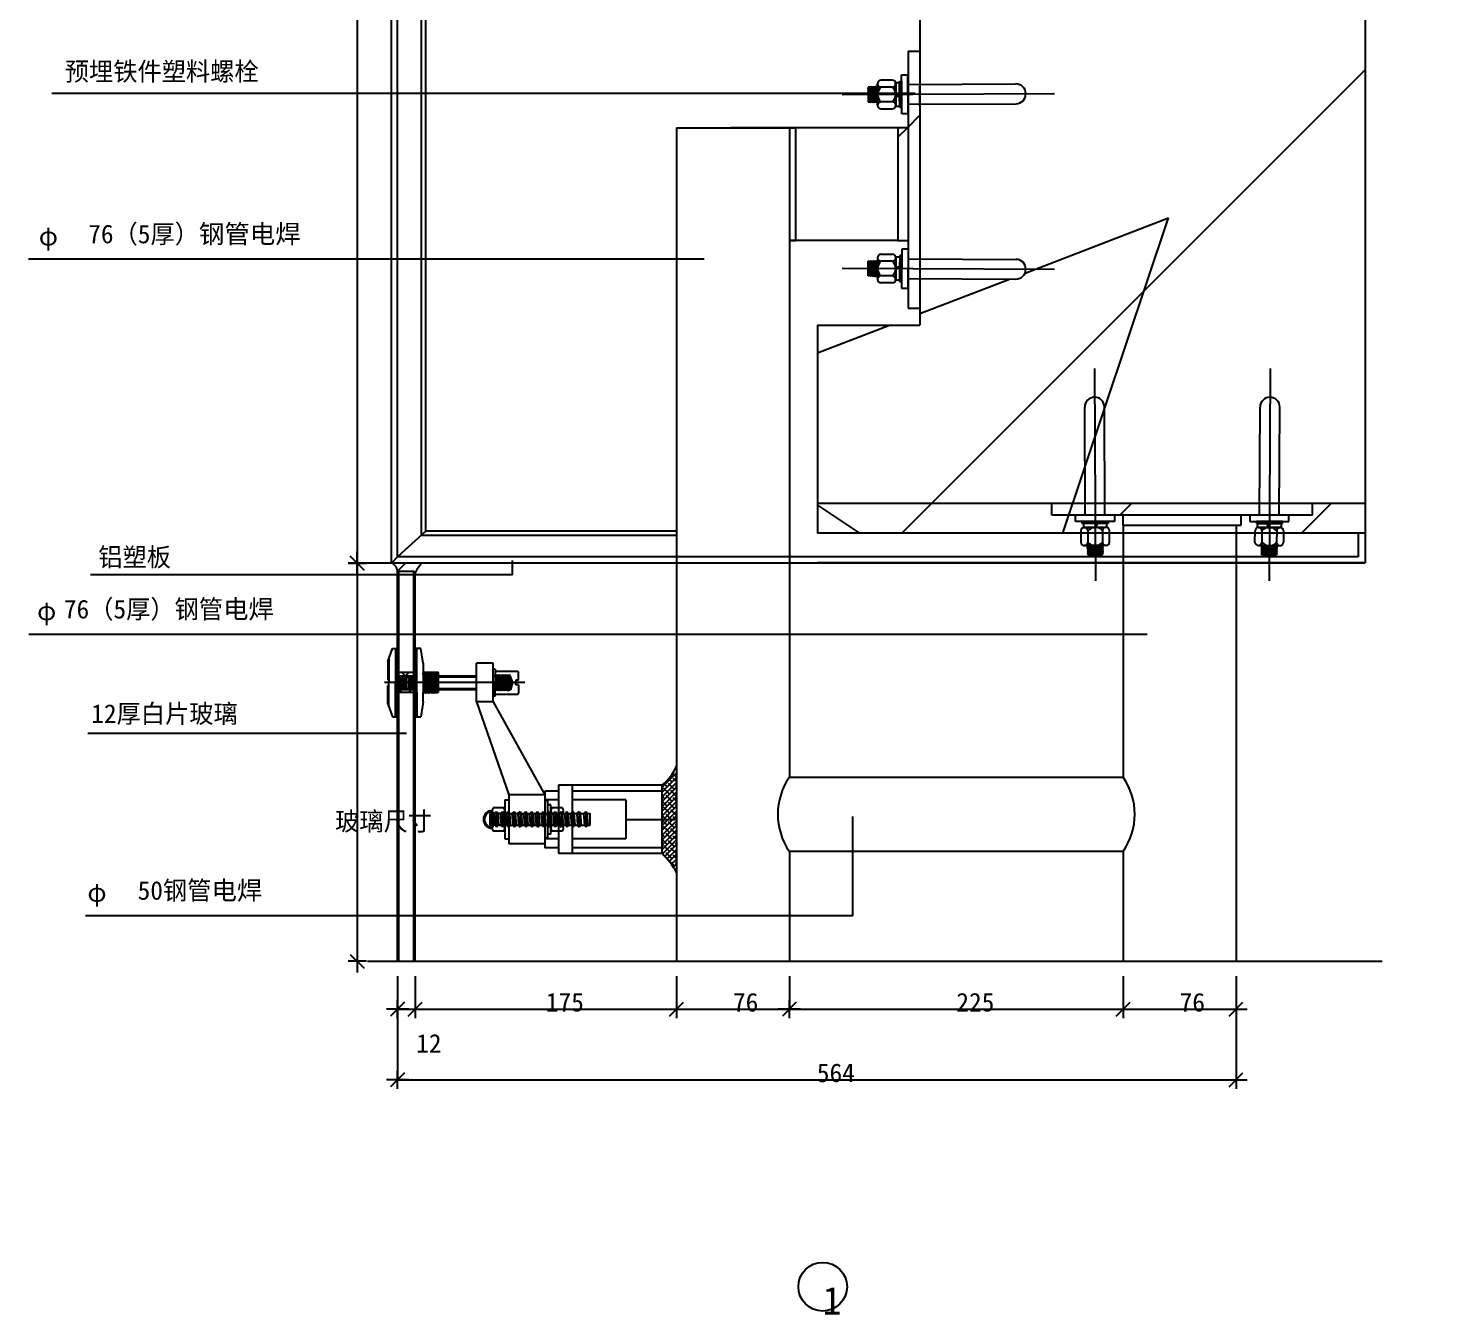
# Model space of a CAD drawing. Header units: metres. Extents: x 7033 to 160475, y 16965 to 261347.
# Drawn here: x 7033 to 160475, y 16965 to 155612 of the extents above; entities that cross this region are included whole.
import ezdxf

# ---------------------------------------------------------------- set-up
doc = ezdxf.new("R2010")
doc.units = ezdxf.units.M
for name, color, linetype in [('252', 252, 'Continuous'), ('Layer1', 4, 'Continuous'), ('Layer2', 2, 'Continuous'), ('Layer3', 3, 'Continuous'), ('Layer4', 6, 'Continuous'), ('Layer5', 1, 'Continuous'), ('Layer6', 8, 'Continuous'), ('Layer7', 5, 'Continuous'), ('T', 6, 'Continuous'), ('图层4', 4, 'Continuous'), ('填充', 4, 'Continuous')]:
    doc.layers.add(name, color=color, linetype=linetype)

# ---------------------------------------------------------------- blocks, each defined once
blk = doc.blocks.new('_ArchTick')
for p, q in [((-0.81, 0), (0.81, 0)), ((0, 0.65), (0, -0.65))]:
    blk.add_line(p, q)
at = {"color": 0, "linetype": 'ByBlock'}
blk.add_lwpolyline([(-0.5, -0.5), (0.5, 0.5)], dxfattribs=at)

msp = doc.modelspace()

# ---------------------------------------------------------------- hatches: boundary and pattern name
at = {"layer": 'Layer2'}
h = msp.add_hatch(dxfattribs=at)
h.set_pattern_fill('ANSI31', scale=4800)
h.paths.add_polyline_path([(103156.96, 147455.55), (101881.89, 147449.6), (101886.76, 146407.17), (101876.96, 146407.12), (101876.96, 131815.62), (101886.76, 131815.58), (101881.89, 130773.14), (103156.96, 130767.2)])
h.paths.add_polyline_path([(103156.96, 153168.04), (101876.96, 153168.04), (101876.96, 149571), (103156.96, 149576.97)])
h.paths.add_polyline_path([(103156.96, 128645.78), (101876.96, 128651.75), (101876.96, 125466.54), (103156.96, 125466.54)])
h = msp.add_hatch(dxfattribs=at)
h.set_pattern_fill('ANSI31', scale=4800)
h.paths.add_polyline_path([(89742.89, 144908.99), (89076.96, 144908.99), (89076.96, 132748.99), (89742.89, 132748.99)])
h = msp.add_hatch(dxfattribs=at)
h.set_pattern_fill('ANSI31', scale=4800)
h.paths.add_polyline_path([(101876.96, 144908.99), (100774.9, 144908.99), (100774.9, 138828.99), (101876.96, 138828.99)])
h.paths.add_polyline_path([(101876.96, 138828.99), (100774.9, 138828.99), (100774.9, 132748.99), (101876.96, 132748.99)])
h = msp.add_hatch(dxfattribs=at)
h.set_pattern_fill('ANSI31', scale=4800)
h.paths.add_polyline_path([(145496.02, 104436.96), (145496.02, 103156.96), (141898.97, 103156.96), (141904.94, 104436.96)])
h.paths.add_polyline_path([(139783.52, 104436.96), (139777.57, 103161.89), (138735.14, 103166.75), (138735.09, 103156.96), (124143.59, 103156.96), (124143.55, 103166.75), (123101.12, 103161.89), (123095.17, 104436.96)])
h.paths.add_polyline_path([(120973.75, 104436.96), (120979.72, 103156.96), (117382.67, 103156.96), (117382.67, 104436.96)])
h = msp.add_hatch(dxfattribs=at)
h.set_pattern_fill('ANSI31', scale=4800)
h.paths.add_polyline_path([(137801.73, 102191.86), (137779.81, 102065.54), (125093.06, 102065.54), (125076.96, 102191.86), (125076.96, 103156.96), (137801.73, 103156.96)])
h = msp.add_hatch(dxfattribs=at)
h.set_pattern_fill('ANSI38', scale=1600)
h.paths.add_polyline_path([(49396.96, 97971.98), (46193.74, 97971.98, -0.31), (46836.96, 96939.93), (46984.39, 97087.37), (48568.48, 97087.37), (48715.91, 96939.93, -0.03)])
at = {"layer": 'Layer3'}
h = msp.add_hatch(dxfattribs=at)
h.set_pattern_fill('AR-CONC', scale=3000)
h.paths.add_polyline_path([(151156.96, 194036.96), (160474.94, 194036.96), (160474.94, 232436.96), (122356.96, 232436.96), (122356.96, 251636.96), (103156.96, 251636.96), (103156.96, 229164.73), (113510.03, 229213.03, -1), (113519.92, 227091.65), (103156.96, 227043.31), (103156.96, 226844.97), (103156.96, 210354.96), (113519.92, 210306.62, -1), (113510.03, 208185.25), (103156.96, 208233.54), (103156.96, 149576.97), (113510.03, 149625.26, -1), (113519.92, 147503.88), (103156.96, 147455.55), (103156.96, 130767.2), (113519.92, 130718.86, -1), (113510.03, 128597.48), (103156.96, 128645.78), (103156.96, 123636.96), (92115.67, 123636.96), (92115.67, 101188.23), (120512.74, 101188.23), (120511.59, 101433.54, -0.35), (120789.86, 101806.05), (120787.83, 102241.09), (120647.83, 102240.44), (120646.85, 102450.43), (119946.86, 102447.17), (119943.55, 103156.96), (122043.57, 103156.96), (124143.55, 103166.75), (124143.59, 103156.96), (138735.09, 103156.96), (138735.14, 103166.75), (139777.57, 103161.89), (139831.86, 114799.92, -1), (141953.23, 114790.02), (141898.97, 103156.96), (142935.14, 103156.96), (142931.83, 102447.17), (142231.84, 102450.43), (142230.86, 102240.44), (142090.86, 102241.09), (142088.83, 101806.05, -0.35), (142367.09, 101433.54), (142365.95, 101188.23), (151156.96, 101188.23)])
at = {"layer": 'Layer6'}
h = msp.add_hatch(dxfattribs=at)
h.set_pattern_fill('ANSI36', scale=40000)
h.paths.add_polyline_path([(151156.96, 194036.96), (160474.94, 194036.96), (160474.94, 232436.96), (122356.96, 232436.96), (122356.96, 251636.96), (103156.96, 251636.96), (103156.96, 229164.73), (113510.03, 229213.03, -1), (113519.92, 227091.65), (103156.96, 227043.31), (103156.96, 226844.97), (103156.96, 210354.96), (113519.92, 210306.62, -1), (113510.03, 208185.25), (103156.96, 208233.54), (103156.96, 149576.97), (113510.03, 149625.26, -1), (113519.92, 147503.88), (103156.96, 147455.55), (103156.96, 130767.2), (113519.92, 130718.86, -1), (113510.03, 128597.48), (103156.96, 128645.78), (103156.96, 123636.96), (92115.67, 123636.96), (92115.67, 101188.23), (120512.74, 101188.23), (120511.59, 101433.54, -0.35), (120789.86, 101806.05), (120787.83, 102241.09), (120647.83, 102240.44), (120646.85, 102450.43), (119946.86, 102447.17), (119943.55, 103156.96), (122043.57, 103156.96), (124143.55, 103166.75), (124143.59, 103156.96), (138735.09, 103156.96), (138735.14, 103166.75), (139777.57, 103161.89), (139831.86, 114799.92, -1), (141953.23, 114790.02), (141898.97, 103156.96), (142935.14, 103156.96), (142931.83, 102447.17), (142231.84, 102450.43), (142230.86, 102240.44), (142090.86, 102241.09), (142088.83, 101806.05, -0.35), (142367.09, 101433.54), (142365.95, 101188.23), (151156.96, 101188.23)])
h = msp.add_hatch(dxfattribs=at)
h.set_pattern_fill('ANSI33', scale=4800)
h.paths.add_polyline_path([(119943.55, 103156.96), (117382.67, 103156.96), (117382.67, 104436.96), (92115.67, 104436.96), (92115.67, 101188.23), (120512.74, 101188.23), (120511.59, 101433.54), (120511.59, 101433.54, -0.35), (120789.86, 101806.05), (120787.83, 102241.09), (120647.83, 102240.44), (120646.85, 102450.43), (119946.86, 102447.17)])
h.paths.add_polyline_path([(151156.96, 104436.96), (145496.02, 104436.96), (145496.02, 103156.96), (142935.14, 103156.96), (142931.83, 102447.17), (142231.84, 102450.43), (142230.86, 102240.44), (142090.86, 102241.09), (142088.83, 101806.05, -0.35), (142367.09, 101433.54), (142365.95, 101188.23), (151156.96, 101188.23)])
h.paths.add_polyline_path([(137801.73, 102065.54), (125093.06, 102065.54), (125212.01, 101188.23), (137638.09, 101188.23)])
at = {"layer": 'Layer7'}
h = msp.add_hatch(dxfattribs=at)
h.set_pattern_fill('ANSI38', scale=471.79)
h.paths.add_polyline_path([(46626.34, 85823.84), (48926.53, 85823.84), (48926.53, 86165.13), (48926.53, 88772.54), (48715.91, 88772.54), (48715.91, 86165.13), (46836.96, 86165.13), (46836.96, 88772.54), (46626.34, 88772.54)])
h = msp.add_hatch(dxfattribs=at)
h.set_pattern_fill('ANSI38', scale=471.79)
h.paths.add_polyline_path([(46626.34, 84349.5), (48926.53, 84349.5), (48926.53, 84008.21), (48926.53, 81400.81), (48715.91, 81400.81), (48715.91, 84008.21), (46836.96, 84008.21), (46836.96, 81400.81), (46626.34, 81400.81)])
h = msp.add_hatch(dxfattribs=at)
h.set_pattern_fill('ANSI38', scale=115)
h.paths.add_polyline_path([(75362.82, 74029.08), (76916.96, 74029.08), (76916.96, 76072.05, -0.1)])
h = msp.add_hatch(dxfattribs=at)
h.set_pattern_fill('ANSI38', scale=115)
h.paths.add_polyline_path([(75362.82, 67289.21), (76916.96, 67289.21), (76916.96, 73397.22), (75362.82, 73397.22)])
h.paths.add_polyline_path([(75362.82, 67289.21), (75362.82, 66657.35), (76916.96, 66657.35), (76916.96, 67289.21)])
h.paths.add_polyline_path([(75362.82, 74029.08), (75362.82, 73397.22), (76916.96, 73397.22), (76916.96, 74029.08)])
h = msp.add_hatch(dxfattribs=at)
h.set_pattern_fill('ANSI38', scale=115)
h.paths.add_polyline_path([(75362.82, 66657.35, -0.07), (76916.96, 64614.38), (76916.96, 66657.35)])

# ---------------------------------------------------------------- linework, layer by layer
for p, q in [((101886.76, 146407.17), (101867.16, 150607.12)), ((101898.32, 149571.1), (113510.03, 149625.26)), ((101909.07, 147449.72), (113520.78, 147503.89)), ((101886.76, 131815.58), (101867.16, 127615.62)), ((101909.07, 130773.02), (113520.78, 130718.85)), ((101898.32, 128651.65), (113510.03, 128597.48)), ((120979.62, 103178.32), (120925.46, 114790.02)), ((123100.99, 103189.07), (123046.83, 114800.78)), ((139777.7, 103189.07), (139831.86, 114800.78)), ((141899.07, 103178.32), (141953.23, 114790.02)), ((124143.55, 103166.75), (119943.59, 103147.16)), ((138735.14, 103166.75), (142935.09, 103147.16))]:
    msp.add_line(p, q)
for centre, start, end in [((113514.97, 148564.57), 270.27, 90.27), ((113514.97, 129658.17), 269.73, 89.73), ((121986.14, 114794.97), 0.27, 180.27), ((140892.55, 114794.97), 359.73, 179.73)]:
    msp.add_arc(centre, 1060.7, start, end)
at = {"layer": '252'}
for p, q in [((49586.12, 86118.18), (49674.73, 86261.41)), ((49789.13, 84072.59), (49586.12, 86118.18)), ((49674.73, 86261.41), (49869.33, 83929.37)), ((49674.73, 86261.41), (49753.65, 86118.18)), ((49753.65, 86118.18), (49935.58, 84072.59)), ((49904.32, 86118.18), (49992.93, 86261.41)), ((50107.32, 84072.59), (49904.32, 86118.18)), ((49992.93, 86261.41), (50187.52, 83929.37)), ((49992.93, 86261.41), (50071.85, 86118.18)), ((50071.85, 86118.18), (50253.77, 84072.59)), ((50199.64, 86118.18), (50288.24, 86261.41)), ((50402.64, 84072.59), (50199.64, 86118.18)), ((50288.24, 86261.41), (50482.84, 83929.37)), ((50288.24, 86261.41), (50367.16, 86118.18)), ((50367.16, 86118.18), (50549.09, 84072.59)), ((50463.86, 86118.18), (50552.47, 86261.41)), ((50666.86, 84072.59), (50463.86, 86118.18)), ((50552.47, 86261.41), (50747.07, 83929.37)), ((50552.47, 86261.41), (50631.39, 86118.18)), ((50631.39, 86118.18), (50813.31, 84072.59)), ((50759.18, 86118.18), (50847.78, 86261.41)), ((50962.18, 84072.59), (50759.18, 86118.18)), ((50847.78, 86261.41), (51042.38, 83929.37)), ((50847.78, 86261.41), (50926.7, 86118.18)), ((50926.7, 86118.18), (51108.63, 84072.59)), ((51033.18, 86118.18), (51121.78, 86261.41)), ((51203.77, 84399.2), (51033.18, 86118.18)), ((51121.78, 86261.41), (51200.71, 86118.18)), ((51121.78, 86261.41), (51203.77, 85278.91)), ((51200.71, 86118.18), (51203.77, 86083.76)), ((57376.23, 85836.14), (57527.41, 85979.36)), ((57527.41, 85979.36), (57527.41, 84193.99)), ((57527.41, 85979.36), (57606.33, 85836.14)), ((57650.35, 85836.14), (57801.52, 85979.36)), ((57801.52, 85979.36), (57801.52, 84193.99)), ((57801.52, 85979.36), (57880.44, 85836.14)), ((57913.62, 85836.14), (58064.8, 85979.36)), ((58064.8, 85979.36), (58064.8, 84193.99)), ((58064.8, 85979.36), (58143.72, 85836.14)), ((58176.89, 85836.14), (58328.07, 85979.36)), ((58328.07, 85979.36), (58328.07, 84193.99)), ((58328.07, 85979.36), (58406.99, 85836.14)), ((58440.17, 85836.14), (58591.34, 85979.36)), ((58591.34, 85979.36), (58591.34, 84193.99)), ((58591.34, 85979.36), (58670.27, 85836.14)), ((58703.44, 85836.14), (58854.62, 85979.36)), ((58854.62, 85979.36), (58933.54, 85836.14)), ((58854.62, 85979.36), (58854.62, 84193.99)), ((60538.38, 85086.67), (45438.26, 85086.67)), ((58729.2, 85086.67), (57004.73, 85086.67)), ((57149.56, 85823.84), (58854.62, 85823.84)), ((57445.06, 84349.5), (57380.61, 85516.33)), ((57589.6, 85823.84), (57677.64, 84337.21)), ((57719.17, 84349.5), (57650.35, 85836.14)), ((57880.44, 85836.14), (57951.75, 84337.21)), ((57984.59, 84337.21), (57913.62, 85836.14)), ((58143.72, 85836.14), (58215.02, 84337.21)), ((58247.87, 84337.21), (58176.89, 85836.14)), ((58406.99, 85836.14), (58478.3, 84337.21)), ((58511.14, 84337.21), (58440.17, 85836.14)), ((58670.27, 85836.14), (58741.57, 84337.21)), ((58772.26, 84349.5), (58703.44, 85836.14)), ((58933.54, 85836.14), (59004.85, 84337.21)), ((59255.75, 85086.67), (58989.82, 85823.84)), ((59045.13, 84349.5), (59255.75, 85086.67)), ((49789.13, 84072.59), (49869.33, 83929.37)), ((49935.58, 84072.59), (49869.33, 83929.37)), ((50107.32, 84072.59), (50187.52, 83929.37)), ((50253.77, 84072.59), (50187.52, 83929.37)), ((50402.64, 84072.59), (50482.84, 83929.37)), ((50549.09, 84072.59), (50482.84, 83929.37)), ((50666.86, 84072.59), (50747.07, 83929.37)), ((50813.31, 84072.59), (50747.07, 83929.37)), ((50962.18, 84072.59), (51042.38, 83929.37)), ((51108.63, 84072.59), (51042.38, 83929.37)), ((51199.39, 84081.02), (51200.02, 84072.59)), ((57149.56, 84349.5), (58854.62, 84349.5)), ((57447.21, 84337.21), (57527.41, 84193.99)), ((57677.64, 84337.21), (57527.41, 84193.99)), ((57684.42, 84345.63), (57685.05, 84337.21)), ((57721.32, 84337.21), (57801.52, 84193.99)), ((57951.75, 84337.21), (57801.52, 84193.99)), ((57984.59, 84337.21), (58064.8, 84193.99)), ((58215.02, 84337.21), (58064.8, 84193.99)), ((58247.87, 84337.21), (58328.07, 84193.99)), ((58478.3, 84337.21), (58328.07, 84193.99)), ((58511.14, 84337.21), (58591.34, 84193.99)), ((58741.57, 84337.21), (58591.34, 84193.99)), ((58774.42, 84337.21), (58854.62, 84193.99)), ((59004.85, 84337.21), (58854.62, 84193.99))]:
    msp.add_line(p, q, dxfattribs=at)
msp.add_arc((63684.53, 85261.76), 4728.24, 173.17, 191.12, dxfattribs=at)
at = {"layer": 'Layer1'}
for p, q in [((103156.96, 147257.21), (103156.96, 149395.97)), ((103156.96, 146362.58), (103156.96, 144223.82)), ((103156.96, 146362.58), (103156.96, 144223.82)), ((103156.96, 142943.82), (103156.96, 135278.92)), ((103156.96, 130965.54), (103156.96, 128826.77))]:
    msp.add_line(p, q, dxfattribs=at)
at = {"layer": 'Layer2'}
for p, q in [((89742.89, 144908.99), (89742.89, 132748.99)), ((125076.96, 102065.54), (125076.96, 103156.96)), ((137801.73, 102065.54), (137801.73, 103156.96)), ((59237.32, 96691.96), (59237.32, 98250.31)), ((59237.32, 96691.96), (13733.67, 96691.96)), ((45794.85, 87378.34), (46274.97, 88772.54)), ((45900.16, 87684.15), (45900.16, 85086.67)), ((46274.97, 88772.54), (46836.96, 88772.54)), ((49338.87, 88772.54), (48715.91, 88772.54)), ((49592.25, 87172.05), (49338.87, 88772.54)), ((45794.85, 87378.34), (45794.85, 85402.6)), ((49592.25, 87172.05), (49592.25, 84008.21)), ((51203.77, 86165.13), (49592.25, 86165.13)), ((51203.77, 86165.13), (51203.77, 84008.21)), ((55350.47, 83001.29), (55350.47, 87172.05)), ((57149.56, 87172.05), (55350.47, 87172.05)), ((57149.56, 83001.29), (57149.56, 87172.05)), ((57360.18, 86532.61), (57149.56, 86532.61)), ((57360.18, 86532.61), (57360.18, 85086.67)), ((57360.18, 86321.99), (59782.3, 86321.99)), ((59782.3, 86321.99), (59887.61, 86216.68)), ((59887.61, 85339.41), (59887.61, 86216.68)), ((45794.85, 85402.6), (45900.16, 85402.6)), ((45794.85, 84770.74), (45900.16, 84770.74)), ((45794.85, 82795), (45794.85, 84770.74)), ((45900.16, 82489.19), (45900.16, 85086.67)), ((46689.53, 84349.5), (46689.53, 85823.84)), ((51203.77, 85823.84), (55350.47, 85823.84)), ((51203.77, 85718.53), (55350.47, 85718.53)), ((51203.77, 84454.81), (55350.47, 84454.81)), ((57360.18, 83640.73), (57360.18, 85086.67)), ((59887.61, 85339.41), (59571.68, 85339.41)), ((59571.68, 85339.41), (59571.68, 85086.67)), ((59571.68, 84833.93), (59571.68, 85086.67)), ((59887.61, 84833.93), (59571.68, 84833.93)), ((59887.61, 84833.93), (59887.61, 83956.66)), ((49592.25, 83001.29), (49338.87, 81400.81)), ((49592.25, 83001.29), (49592.25, 84008.21)), ((51203.77, 84008.21), (49592.25, 84008.21)), ((51203.77, 84349.5), (55350.47, 84349.5)), ((57149.56, 83001.29), (55350.47, 83001.29)), ((57360.18, 83640.73), (57149.56, 83640.73)), ((57360.18, 83851.35), (59782.3, 83851.35)), ((59782.3, 83851.35), (59887.61, 83956.66)), ((45794.85, 82795), (46274.97, 81400.81)), ((46274.97, 81400.81), (46836.96, 81400.81)), ((48715.91, 81400.81), (49338.87, 81400.81)), ((75362.82, 66657.35), (75362.82, 74029.08)), ((76916.96, 74029.08), (76916.96, 66657.35)), ((58404.5, 72449.41), (58825.74, 72449.41)), ((58404.5, 72449.41), (58404.5, 68237.02)), ((58825.74, 72975.95), (58825.74, 67710.48)), ((75362.82, 73397.22), (65670.89, 73397.22)), ((71461.6, 70343.22), (76745.02, 70343.22)), ((58404.5, 68237.02), (58825.74, 68237.02)), ((75362.82, 67289.21), (65670.89, 67289.21)), ((43577.47, 55046.38), (152996.32, 55046.38))]:
    msp.add_line(p, q, dxfattribs=at)
msp.add_circle((92670.32, 19965.02), 2624.61, dxfattribs=at)
for centre, radius, start, end in [((45763.62, 96987.44), 1074.39, 357.47, 66.4), ((58825.31, 91009.45), 11720.52, 143.56, 149.6)]:
    msp.add_arc(centre, radius, start, end, dxfattribs=at)
at = {"layer": 'Layer3'}
for p, q in [((103156.96, 251636.96), (103156.96, 123636.96)), ((151156.96, 194036.96), (151156.96, 97988.23)), ((117673.61, 148580.83), (94783.73, 148474.06)), ((76916.96, 144908.99), (89742.89, 144908.99)), ((76916.96, 144908.99), (76916.96, 55046.38)), ((89742.89, 144908.99), (82780.91, 144908.99)), ((89076.96, 144908.99), (89076.96, 74901.2)), ((100774.9, 144908.99), (89076.96, 144908.99)), ((100774.9, 132748.99), (89076.96, 132748.99)), ((117673.61, 129641.91), (94783.73, 129748.69)), ((92115.67, 123636.96), (92115.67, 101188.23)), ((92115.67, 123636.96), (103156.96, 123636.96)), ((121969.89, 118953.61), (122076.66, 96063.73)), ((140908.8, 118953.61), (140802.03, 96063.73)), ((92115.67, 104436.96), (151156.96, 104436.96)), ((125076.96, 102036.74), (125076.96, 74901.2)), ((137236.96, 102036.74), (137236.96, 55046.38)), ((151156.96, 101188.23), (92115.67, 101188.23)), ((150397, 101188.23), (150397, 98643.23)), ((46836.51, 55046.38), (46837.87, 97004.91)), ((46836.96, 96939.93), (46984.39, 97087.37)), ((46984.39, 97087.37), (48568.48, 97087.37)), ((48568.48, 97087.37), (48715.91, 96939.93)), ((48715.91, 55046.38), (48715.91, 96939.93)), ((151156.96, 97988.23), (92115.67, 97988.23)), ((65670.89, 74029.08), (64196.54, 74029.08)), ((64196.54, 74029.08), (64196.54, 66657.35)), ((65670.89, 74029.08), (65670.89, 66657.35)), ((89076.96, 74901.2), (125076.96, 74901.2)), ((64196.54, 73397.22), (62722.2, 73397.22)), ((62722.2, 73397.22), (62722.2, 67289.21)), ((58299.19, 71606.93), (57140.79, 71606.93)), ((58299.19, 69079.5), (57140.79, 69079.5)), ((64196.54, 67289.21), (62722.2, 67289.21)), ((65670.89, 66657.35), (64196.54, 66657.35)), ((89076.96, 66901.2), (125076.96, 66901.2)), ((89076.96, 66901.2), (89076.96, 55046.38)), ((125076.96, 66901.2), (125076.96, 55046.38))]:
    msp.add_line(p, q, dxfattribs=at)
for centre, radius, start, end in [((94871.23, 70901.2), 7040.85, 145.38, 214.62), ((119282.69, 70901.2), 7040.85, 325.38, 34.62), ((57035.48, 70343.22), 947.79, 90, 270), ((57035.48, 70343.22), 842.48, 90, 270), ((57562.03, 71291), 526.55, 143.13, 216.87), ((57877.96, 71291), 526.55, 323.13, 36.87), ((57562.03, 69395.43), 526.55, 143.13, 216.87), ((57877.96, 69395.43), 526.55, 323.13, 36.87)]:
    msp.add_arc(centre, radius, start, end, dxfattribs=at)
at = {"layer": 'Layer4'}
for p, q in [((127661.28, 90285.81), (7088.23, 90285.81)), ((55350.47, 83001.29), (58825.74, 72975.95)), ((57149.56, 83001.29), (62722.2, 72975.95)), ((95904.33, 59959.44), (95904.33, 70649.29))]:
    msp.add_line(p, q, dxfattribs=at)
for points in [[(102635.62, 148591.34), (9544.79, 148591.34)], [(79895.82, 130730.09), (7032.8, 130730.09)], [(47795.4, 79596.21), (13423.58, 79596.21)], [(95904.33, 59959.44), (13169.97, 59959.44)]]:
    msp.add_lwpolyline(points, dxfattribs=at)
at = {"layer": 'Layer5'}
for p, q in [((101167.17, 150603.86), (101867.16, 150607.12)), ((101186.76, 146403.9), (101167.17, 150603.86)), ((98940.03, 149286.79), (97582.6, 149280.45)), ((97582.6, 149280.45), (97590.01, 147693.8)), ((97823, 147695.03), (97582.92, 149212.04)), ((97777.79, 147694.82), (97583, 149196.44)), ((97823, 147695.03), (97584.3, 148917.59)), ((97777.79, 147694.82), (97584.3, 148917.59)), ((97764.45, 149365.51), (97736.92, 149281.17)), ((98032.99, 147696.01), (97736.92, 149281.17)), ((97987.79, 147695.8), (97736.92, 149281.17)), ((97764.45, 149365.51), (97782.1, 149281.38)), ((98032.99, 147696.01), (97782.1, 149281.38)), ((97987.79, 147695.8), (97782.1, 149281.38)), ((97974.45, 149363.89), (97946.91, 149279.56)), ((98242.99, 147694.4), (97946.91, 149279.56)), ((98197.78, 147694.19), (97946.91, 149279.56)), ((97974.45, 149363.89), (97992.1, 149279.77)), ((98242.99, 147694.4), (97992.1, 149279.77)), ((98197.78, 147694.19), (97992.1, 149279.77)), ((98184.31, 149371.44), (98156.77, 149287.11)), ((98452.85, 147701.95), (98156.77, 149287.11)), ((98407.64, 147701.74), (98156.77, 149287.11)), ((98184.31, 149371.44), (98201.96, 149287.32)), ((98407.64, 147701.74), (98201.96, 149287.32)), ((98452.85, 147701.95), (98201.96, 149287.32)), ((98387.79, 149423.38), (98360.25, 149339.05)), ((98581.1, 148229.25), (98360.25, 149339.05)), ((98582.47, 147934.71), (98360.25, 149339.05)), ((98387.79, 149423.38), (98405.44, 149339.26)), ((98582.28, 147975.99), (98405.44, 149339.26)), ((98581.1, 148229.25), (98405.44, 149339.26)), ((98585.32, 147325.11), (98574.43, 149658.42)), ((100172.75, 150039.21), (98936.54, 150033.44)), ((100176.23, 149292.55), (98940.03, 149286.79)), ((100549.22, 147334.27), (100538.34, 149667.58)), ((100961.09, 149762.89), (100541.1, 149760.93)), ((100552.85, 147240.95), (100541.1, 149760.93)), ((100541.1, 149760.93), (100546.65, 148570.94)), ((100960.44, 149902.88), (101170.44, 149903.86)), ((100973.5, 147102.91), (100960.44, 149902.88)), ((100972.85, 147242.91), (100961.09, 149762.89)), ((100967.62, 148362.9), (100961.09, 149762.89)), ((101170.44, 149903.86), (101183.5, 147103.89)), ((97590.01, 147693.8), (98947.43, 147700.14)), ((97806.49, 147609.74), (97778.16, 147693.82)), ((97806.49, 147609.74), (97823.35, 147694.03)), ((98016.49, 147610.72), (97988.16, 147694.8)), ((98016.49, 147610.72), (98033.35, 147695.01)), ((98226.48, 147609.11), (98198.16, 147693.18)), ((98226.48, 147609.11), (98243.34, 147693.39)), ((98436.34, 147616.66), (98408.02, 147700.73)), ((98436.34, 147616.66), (98453.21, 147700.94)), ((100183.63, 147705.9), (98947.43, 147700.14)), ((100546.65, 148570.94), (100967.62, 148362.9)), ((100547.3, 148430.94), (100552.85, 147240.95)), ((100547.3, 148430.94), (100968.28, 148222.9)), ((100972.85, 147242.91), (100968.28, 148222.9)), ((98950.91, 146953.48), (100187.11, 146959.24)), ((100552.85, 147240.95), (100972.85, 147242.91)), ((101183.5, 147103.89), (100973.5, 147102.91)), ((101886.76, 146407.17), (101186.76, 146403.9)), ((97582.6, 128942.29), (97590.01, 130528.94)), ((97823, 130527.71), (97582.92, 129010.71)), ((97777.79, 130527.92), (97583, 129026.3)), ((97777.79, 130527.92), (97584.3, 129305.15)), ((97823, 130527.71), (97584.3, 129305.15)), ((97590.01, 130528.94), (98947.43, 130522.61)), ((97987.79, 130526.94), (97736.92, 128941.57)), ((98032.99, 130526.73), (97736.92, 128941.57)), ((97806.49, 130613), (97778.16, 130528.93)), ((97987.79, 130526.94), (97782.1, 128941.36)), ((98032.99, 130526.73), (97782.1, 128941.36)), ((97806.49, 130613), (97823.35, 130528.72)), ((98197.78, 130528.56), (97946.91, 128943.18)), ((98242.99, 130528.34), (97946.91, 128943.18)), ((98016.49, 130612.02), (97988.16, 130527.95)), ((98197.78, 130528.56), (97992.1, 128942.97)), ((98242.99, 130528.34), (97992.1, 128942.97)), ((98016.49, 130612.02), (98033.35, 130527.74)), ((98407.64, 130521), (98156.77, 128935.63)), ((98452.85, 130520.79), (98156.77, 128935.63)), ((98226.48, 130613.63), (98198.16, 130529.56)), ((98407.64, 130521), (98201.96, 128935.42)), ((98452.85, 130520.79), (98201.96, 128935.42)), ((98226.48, 130613.63), (98243.34, 130529.35)), ((98436.34, 130606.08), (98408.02, 130522.01)), ((98436.34, 130606.08), (98453.21, 130521.8)), ((98585.32, 130897.63), (98574.43, 128564.33)), ((100183.63, 130516.84), (98947.43, 130522.61)), ((98950.91, 131269.27), (100187.11, 131263.5)), ((100549.22, 130888.47), (100538.34, 128555.16)), ((100552.85, 130981.79), (100541.1, 128461.82)), ((100547.3, 129791.8), (100552.85, 130981.79)), ((100552.85, 130981.79), (100972.85, 130979.83)), ((100973.5, 131119.83), (100960.44, 128319.86)), ((100972.85, 130979.83), (100961.09, 128459.86)), ((100972.85, 130979.83), (100968.28, 129999.84)), ((101183.5, 131118.85), (100973.5, 131119.83)), ((101186.76, 131818.84), (101167.17, 127618.89)), ((101170.44, 128318.88), (101183.5, 131118.85)), ((101886.76, 131815.58), (101186.76, 131818.84)), ((98940.03, 128935.96), (97582.6, 128942.29)), ((97764.45, 128857.24), (97736.92, 128941.57)), ((97764.45, 128857.24), (97782.1, 128941.36)), ((97974.45, 128858.85), (97946.91, 128943.18)), ((97974.45, 128858.85), (97992.1, 128942.97)), ((98184.31, 128851.3), (98156.77, 128935.63)), ((98184.31, 128851.3), (98201.96, 128935.42)), ((98582.47, 130288.03), (98360.25, 128883.7)), ((98581.1, 129993.5), (98360.25, 128883.7)), ((98582.28, 130246.75), (98405.44, 128883.49)), ((98581.1, 129993.5), (98405.44, 128883.49)), ((100176.23, 128930.19), (98940.03, 128935.96)), ((100541.1, 128461.82), (100546.65, 129651.8)), ((100546.65, 129651.8), (100967.62, 129859.84)), ((100547.3, 129791.8), (100968.28, 129999.84)), ((100967.62, 129859.84), (100961.09, 128459.86)), ((98387.79, 128799.36), (98360.25, 128883.7)), ((98387.79, 128799.36), (98405.44, 128883.49)), ((100172.75, 128183.53), (98936.54, 128189.3)), ((100961.09, 128459.86), (100541.1, 128461.82)), ((100960.44, 128319.86), (101170.44, 128318.88)), ((101167.17, 127618.89), (101867.16, 127615.62)), ((119946.86, 102447.17), (119943.59, 103147.16)), ((124143.55, 103166.75), (124146.81, 102466.76)), ((138735.14, 103166.75), (138731.87, 102466.76)), ((142931.83, 102447.17), (142935.09, 103147.16)), ((124146.81, 102466.76), (119946.86, 102447.17)), ((120511.5, 101452.75), (120517.27, 100216.54)), ((120646.85, 102450.43), (123446.82, 102463.5)), ((120647.83, 102240.44), (120646.85, 102450.43)), ((123447.8, 102253.5), (120647.83, 102240.44)), ((123307.8, 102252.84), (120787.83, 102241.09)), ((122187.82, 102247.62), (120787.83, 102241.09)), ((120787.83, 102241.09), (120789.79, 101821.09)), ((123309.76, 101832.85), (120789.79, 101821.09)), ((120789.79, 101821.09), (121979.78, 101826.65)), ((123216.44, 101829.22), (120883.14, 101818.34)), ((121258.16, 101456.23), (121263.93, 100220.02)), ((121979.78, 101826.65), (122187.82, 102247.62)), ((122119.78, 101827.3), (122327.81, 102248.27)), ((122119.78, 101827.3), (123309.76, 101832.85)), ((123307.8, 102252.84), (122327.81, 102248.27)), ((122844.81, 101463.63), (122850.58, 100227.42)), ((123309.76, 101832.85), (123307.8, 102252.84)), ((123446.82, 102463.5), (123447.8, 102253.5)), ((123597.24, 100230.91), (123591.47, 101467.11)), ((138731.87, 102466.76), (142931.83, 102447.17)), ((139281.45, 100230.91), (139287.22, 101467.11)), ((139431.87, 102463.5), (139430.89, 102253.5)), ((139430.89, 102253.5), (142230.86, 102240.44)), ((142231.84, 102450.43), (139431.87, 102463.5)), ((139568.93, 101832.85), (139570.89, 102252.84)), ((140758.91, 101827.3), (139568.93, 101832.85)), ((139568.93, 101832.85), (142088.9, 101821.09)), ((139570.89, 102252.84), (140550.87, 102248.27)), ((139570.89, 102252.84), (142090.86, 102241.09)), ((139662.24, 101829.22), (141995.55, 101818.34)), ((140033.88, 101463.63), (140028.11, 100227.42)), ((140758.91, 101827.3), (140550.87, 102248.27)), ((140898.91, 101826.65), (140690.87, 102247.62)), ((140690.87, 102247.62), (142090.86, 102241.09)), ((142088.9, 101821.09), (140898.91, 101826.65)), ((141620.52, 101456.23), (141614.76, 100220.02)), ((142090.86, 102241.09), (142088.9, 101821.09)), ((142230.86, 102240.44), (142231.84, 102450.43)), ((142367.18, 101452.75), (142361.42, 100216.54)), ((123225.61, 99865.32), (120892.3, 99854.43)), ((122574.72, 99862.28), (121211.46, 99685.43)), ((122321.47, 99861.1), (121211.46, 99685.43)), ((122616.01, 99862.47), (121211.67, 99640.25)), ((122321.47, 99861.1), (121211.67, 99640.25)), ((121263.93, 100220.02), (121270.26, 98862.6)), ((122856.91, 98870), (122850.58, 100227.42)), ((139653.08, 99865.32), (141986.39, 99854.43)), ((140021.78, 98870), (140028.11, 100227.42)), ((140262.68, 99862.47), (141667.02, 99640.25)), ((140303.97, 99862.28), (141667.23, 99685.43)), ((140557.22, 99861.1), (141667.02, 99640.25)), ((140557.22, 99861.1), (141667.23, 99685.43)), ((141614.76, 100220.02), (141608.43, 98862.6)), ((121127.34, 99667.79), (121211.46, 99685.43)), ((121127.34, 99667.79), (121211.67, 99640.25)), ((121179.27, 99464.31), (121263.39, 99481.96)), ((121179.27, 99464.31), (121263.6, 99436.77)), ((121185.21, 99044.45), (121269.33, 99062.1)), ((121185.21, 99044.45), (121269.54, 99016.91)), ((121186.82, 99254.45), (121270.95, 99272.09)), ((121186.82, 99254.45), (121271.16, 99226.91)), ((122848.76, 99732.85), (121263.39, 99481.96)), ((122848.98, 99687.64), (121263.39, 99481.96)), ((122848.76, 99732.85), (121263.6, 99436.77)), ((122848.98, 99687.64), (121263.6, 99436.77)), ((122854.7, 99312.99), (121269.33, 99062.1)), ((122854.91, 99267.78), (121269.33, 99062.1)), ((122854.7, 99312.99), (121269.54, 99016.91)), ((122854.91, 99267.78), (121269.54, 99016.91)), ((121270.26, 98862.6), (122856.91, 98870)), ((122856.32, 99522.98), (121270.95, 99272.09)), ((122856.53, 99477.78), (121270.95, 99272.09)), ((122856.32, 99522.98), (121271.16, 99226.91)), ((122856.53, 99477.78), (121271.16, 99226.91)), ((122855.68, 99102.99), (121338.68, 98862.92)), ((122855.89, 99057.79), (121354.28, 98862.99)), ((122855.68, 99102.99), (121633.13, 98864.29)), ((122855.89, 99057.79), (121633.13, 98864.29)), ((122934.05, 99716.34), (122849.77, 99733.2)), ((122934.05, 99716.34), (122849.98, 99688.02)), ((122939.99, 99296.48), (122855.71, 99313.35)), ((122939.99, 99296.48), (122855.92, 99268.16)), ((122940.97, 99086.49), (122856.69, 99103.35)), ((122940.97, 99086.49), (122856.9, 99058.16)), ((122941.61, 99506.48), (122857.32, 99523.34)), ((122941.61, 99506.48), (122857.53, 99478.15)), ((139937.08, 99506.48), (140021.36, 99523.34)), ((139937.08, 99506.48), (140021.15, 99478.15)), ((139937.72, 99086.49), (140022, 99103.35)), ((139937.72, 99086.49), (140021.79, 99058.16)), ((139938.7, 99296.48), (140022.98, 99313.35)), ((139938.7, 99296.48), (140022.77, 99268.16)), ((139944.63, 99716.34), (140028.92, 99733.2)), ((139944.63, 99716.34), (140028.71, 99688.02)), ((141608.43, 98862.6), (140021.78, 98870)), ((140022.16, 99477.78), (141607.53, 99226.91)), ((140022.16, 99477.78), (141607.74, 99272.09)), ((140022.37, 99522.98), (141607.53, 99226.91)), ((140022.37, 99522.98), (141607.74, 99272.09)), ((140022.8, 99057.79), (141524.41, 98862.99)), ((140022.8, 99057.79), (141245.56, 98864.29)), ((140023.01, 99102.99), (141540.01, 98862.92)), ((140023.01, 99102.99), (141245.56, 98864.29)), ((140023.77, 99267.78), (141609.36, 99062.1)), ((140023.77, 99267.78), (141609.15, 99016.91)), ((140023.99, 99312.99), (141609.15, 99016.91)), ((140023.99, 99312.99), (141609.36, 99062.1)), ((140029.71, 99687.64), (141615.3, 99481.96)), ((140029.71, 99687.64), (141615.08, 99436.77)), ((140029.92, 99732.85), (141615.08, 99436.77)), ((140029.92, 99732.85), (141615.3, 99481.96)), ((141691.86, 99254.45), (141607.53, 99226.91)), ((141691.86, 99254.45), (141607.74, 99272.09)), ((141693.48, 99044.45), (141609.15, 99016.91)), ((141693.48, 99044.45), (141609.36, 99062.1)), ((141699.42, 99464.31), (141615.08, 99436.77)), ((141699.42, 99464.31), (141615.3, 99481.96)), ((141751.35, 99667.79), (141667.02, 99640.25)), ((141751.35, 99667.79), (141667.23, 99685.43)), ((46626.34, 88772.54), (46626.34, 85086.67)), ((48568.48, 86165.13), (48568.48, 88562)), ((48926.53, 84008.21), (48926.53, 88772.54)), ((46626.34, 85823.84), (48926.53, 85823.84)), ((46626.34, 81400.81), (46626.34, 85086.67)), ((46689.53, 85718.53), (48926.53, 85718.53)), ((46689.53, 84454.81), (48926.53, 84454.81)), ((46773.79, 84454.81), (46773.79, 85718.53)), ((46984.41, 84454.81), (46984.41, 85718.53)), ((47195.03, 84454.81), (47195.03, 85718.53)), ((47405.64, 84454.81), (47405.64, 85718.53)), ((47616.26, 84454.81), (47616.26, 85718.53)), ((47828.23, 84454.81), (47828.23, 85718.53)), ((48084.06, 84454.81), (48084.06, 85718.53)), ((48294.67, 84454.81), (48294.67, 85718.53)), ((48505.29, 84454.81), (48505.29, 85718.53)), ((48715.91, 84454.81), (48715.91, 85718.53)), ((46626.34, 84349.5), (48926.53, 84349.5)), ((48926.53, 84008.21), (48926.53, 81400.81))]:
    msp.add_line(p, q, dxfattribs=at)
for centre, radius, start, end in [((98947.89, 149660.16), 373.46, 91.74, 268.79), ((99617.55, 148496.6), 1040.88, 130.61, 229.92), ((100164.89, 149665.84), 373.46, 271.74, 88.79), ((99506.11, 148496.08), 1040.88, 310.61, 49.92), ((98958.77, 147326.85), 373.46, 91.74, 268.79), ((100175.77, 147332.53), 373.46, 271.74, 88.79), ((99617.55, 129726.14), 1040.88, 130.08, 229.39), ((98958.77, 130895.89), 373.46, 91.21, 268.26), ((99506.11, 129726.66), 1040.88, 310.08, 49.39), ((100175.77, 130890.21), 373.46, 271.21, 88.26), ((98947.89, 128562.58), 373.46, 91.21, 268.26), ((100164.89, 128556.91), 373.46, 271.21, 88.26), ((120884.88, 101444.88), 373.46, 1.74, 178.79), ((122054.63, 100786.11), 1040.88, 40.61, 139.92), ((123218.19, 101455.77), 373.46, 1.74, 178.79), ((139660.5, 101455.77), 373.46, 1.21, 178.26), ((140824.06, 100786.11), 1040.88, 40.08, 139.39), ((141993.81, 101444.88), 373.46, 1.21, 178.26), ((120890.56, 100227.88), 373.46, 181.74, 358.79), ((122054.11, 100897.55), 1040.88, 220.61, 319.92), ((123223.86, 100238.77), 373.46, 181.74, 358.79), ((139654.82, 100238.77), 373.46, 181.21, 358.26), ((140824.58, 100897.55), 1040.88, 220.08, 319.39), ((141988.13, 100227.88), 373.46, 181.21, 358.26)]:
    msp.add_arc(centre, radius, start, end, dxfattribs=at)
at = {"layer": 'Layer6'}
for p, q in [((46984.39, 55046.38), (46984.39, 97087.37)), ((48568.48, 55046.38), (48568.48, 97087.37)), ((48715.91, 86165.13), (46836.96, 86165.13)), ((48715.91, 84008.21), (46836.96, 84008.21)), ((64196.54, 72449.41), (62722.2, 72449.41)), ((63038.12, 72344.1), (62722.2, 72344.1)), ((63038.12, 68342.33), (63038.12, 72344.1)), ((71461.6, 72449.41), (65670.89, 72449.41)), ((71461.6, 72449.41), (71461.6, 68237.02)), ((63038.12, 68342.33), (62722.2, 68342.33)), ((64196.54, 68237.02), (62722.2, 68237.02)), ((71461.6, 68237.02), (65670.89, 68237.02))]:
    msp.add_line(p, q, dxfattribs=at)
at = {"layer": 'Layer7'}
for p, q in [((57140.79, 70975.07), (56768.86, 70975.07)), ((56768.86, 70975.07), (56891.99, 69711.36)), ((56768.86, 70975.07), (56768.86, 69711.36)), ((56882.96, 70975.07), (57006.1, 69711.36)), ((56997.07, 70975.07), (57120.21, 69711.36)), ((57111.18, 70975.07), (57234.32, 69711.36)), ((58299.19, 70975.07), (57140.79, 70975.07)), ((57225.29, 70975.07), (57348.43, 69711.36)), ((57288.32, 70975.07), (57510.63, 71185.69)), ((57389.53, 69711.36), (57294.75, 70975.07)), ((57510.63, 71185.69), (57626.7, 70975.07)), ((57510.63, 71185.69), (57510.63, 69500.74)), ((57631.74, 70975.07), (57726.52, 69711.36)), ((57898.16, 70975.07), (67607.81, 70975.07)), ((57920.17, 70975.07), (58142.49, 71185.69)), ((58021.38, 69711.36), (57926.61, 70975.07)), ((58142.49, 71185.69), (58258.55, 70975.07)), ((58142.49, 71185.69), (58142.49, 69500.74)), ((58263.6, 70975.07), (58358.38, 69711.36)), ((58552.03, 70975.07), (58774.35, 71185.69)), ((58653.24, 69711.36), (58558.46, 70975.07)), ((58774.35, 71185.69), (58890.41, 70975.07)), ((58774.35, 71185.69), (58774.35, 69500.74)), ((58895.45, 70975.07), (58990.23, 69711.36)), ((59183.89, 70975.07), (59406.21, 71185.69)), ((59285.1, 69711.36), (59190.32, 70975.07)), ((59406.21, 71185.69), (59522.27, 70975.07)), ((59406.21, 71185.69), (59406.21, 69500.74)), ((59527.31, 70975.07), (59622.09, 69711.36)), ((59815.74, 70975.07), (60038.06, 71185.69)), ((59916.96, 69711.36), (59822.18, 70975.07)), ((60038.06, 71185.69), (60154.13, 70975.07)), ((60038.06, 71185.69), (60038.06, 69500.74)), ((60159.17, 70975.07), (60253.95, 69711.36)), ((60447.6, 70975.07), (60669.92, 71185.69)), ((60548.81, 69711.36), (60454.04, 70975.07)), ((60669.92, 71185.69), (60785.98, 70975.07)), ((60669.92, 71185.69), (60669.92, 69500.74)), ((60791.03, 70975.07), (60885.8, 69711.36)), ((61079.46, 70975.07), (61301.78, 71185.69)), ((61180.67, 69711.36), (61085.89, 70975.07)), ((61301.78, 71185.69), (61417.84, 70975.07)), ((61301.78, 71185.69), (61301.78, 69500.74)), ((61422.88, 70975.07), (61517.66, 69711.36)), ((61711.32, 70975.07), (61933.63, 71185.69)), ((61812.53, 69711.36), (61717.75, 70975.07)), ((61933.63, 71185.69), (62049.7, 70975.07)), ((61933.63, 71185.69), (61933.63, 69500.74)), ((62054.74, 70975.07), (62149.52, 69711.36)), ((62343.17, 70975.07), (62565.49, 71185.69)), ((62444.39, 69711.36), (62349.61, 70975.07)), ((62565.49, 71185.69), (62681.55, 70975.07)), ((62565.49, 71185.69), (62565.49, 69500.74)), ((62686.6, 70975.07), (62781.38, 69711.36)), ((62975.03, 70975.07), (63197.35, 71185.69)), ((63076.24, 69711.36), (62981.46, 70975.07)), ((63354.05, 71922.86), (63038.12, 71922.86)), ((63197.35, 71185.69), (63313.41, 70975.07)), ((63197.35, 71185.69), (63197.35, 69500.74)), ((63318.46, 70975.07), (63413.23, 69711.36)), ((63354.05, 68763.57), (63354.05, 71922.86)), ((64617.77, 71606.93), (63459.36, 71606.93)), ((64617.77, 70975.07), (63459.36, 70975.07)), ((63606.89, 70975.07), (63829.21, 71185.69)), ((63708.1, 69711.36), (63613.32, 70975.07)), ((63829.21, 71185.69), (63945.27, 70975.07)), ((63829.21, 71185.69), (63829.21, 69500.74)), ((63950.31, 70975.07), (64045.09, 69711.36)), ((64238.75, 70975.07), (64461.06, 71185.69)), ((64339.96, 69711.36), (64245.18, 70975.07)), ((64461.06, 71185.69), (64577.13, 70975.07)), ((64461.06, 71185.69), (64461.06, 69500.74)), ((64582.17, 70975.07), (64676.95, 69711.36)), ((64870.6, 70975.07), (65092.92, 71185.69)), ((64971.82, 69711.36), (64877.04, 70975.07)), ((65092.92, 71185.69), (65208.98, 70975.07)), ((65092.92, 71185.69), (65092.92, 69500.74)), ((65214.03, 70975.07), (65308.81, 69711.36)), ((65502.46, 70975.07), (65724.78, 71185.69)), ((65603.67, 69711.36), (65508.89, 70975.07)), ((65724.78, 71185.69), (65840.84, 70975.07)), ((65724.78, 71185.69), (65724.78, 69500.74)), ((65845.88, 70975.07), (65940.66, 69711.36)), ((66178.52, 70975.07), (66400.84, 71185.69)), ((66279.73, 69711.36), (66184.95, 70975.07)), ((66400.84, 71185.69), (66516.9, 70975.07)), ((66400.84, 71185.69), (66400.84, 69500.74)), ((66521.94, 70975.07), (66616.72, 69711.36)), ((66906.43, 70975.07), (67128.75, 71185.69)), ((67007.64, 69711.36), (66912.86, 70975.07)), ((67128.75, 71185.69), (67244.81, 70975.07)), ((67128.75, 71185.69), (67128.75, 69500.74)), ((67249.85, 70975.07), (67344.63, 69711.36)), ((67607.81, 69711.36), (67607.81, 70975.07)), ((58299.19, 69711.36), (56768.86, 69711.36)), ((57392.69, 69711.36), (57510.63, 69500.74)), ((57731.56, 69711.36), (57510.63, 69500.74)), ((57823.66, 69711.36), (67607.81, 69711.36)), ((58024.55, 69711.36), (58142.49, 69500.74)), ((58363.42, 69711.36), (58142.49, 69500.74)), ((58656.41, 69711.36), (58774.35, 69500.74)), ((58995.27, 69711.36), (58774.35, 69500.74)), ((59288.26, 69711.36), (59406.21, 69500.74)), ((59627.13, 69711.36), (59406.21, 69500.74)), ((59920.12, 69711.36), (60038.06, 69500.74)), ((60258.99, 69711.36), (60038.06, 69500.74)), ((60551.98, 69711.36), (60669.92, 69500.74)), ((60890.84, 69711.36), (60669.92, 69500.74)), ((61183.83, 69711.36), (61301.78, 69500.74)), ((61522.7, 69711.36), (61301.78, 69500.74)), ((61815.69, 69711.36), (61933.63, 69500.74)), ((62154.56, 69711.36), (61933.63, 69500.74)), ((62447.55, 69711.36), (62565.49, 69500.74)), ((62786.42, 69711.36), (62565.49, 69500.74)), ((63079.41, 69711.36), (63197.35, 69500.74)), ((63418.27, 69711.36), (63197.35, 69500.74)), ((64617.77, 69711.36), (63459.36, 69711.36)), ((64617.77, 69079.5), (63459.36, 69079.5)), ((63711.26, 69711.36), (63829.21, 69500.74)), ((64050.13, 69711.36), (63829.21, 69500.74)), ((64343.12, 69711.36), (64461.06, 69500.74)), ((64681.99, 69711.36), (64461.06, 69500.74)), ((64974.98, 69711.36), (65092.92, 69500.74)), ((65313.85, 69711.36), (65092.92, 69500.74)), ((65606.84, 69711.36), (65724.78, 69500.74)), ((65945.7, 69711.36), (65724.78, 69500.74)), ((66282.89, 69711.36), (66400.84, 69500.74)), ((66621.76, 69711.36), (66400.84, 69500.74)), ((67010.8, 69711.36), (67128.75, 69500.74)), ((67349.67, 69711.36), (67128.75, 69500.74)), ((63354.05, 68763.57), (63038.12, 68763.57))]:
    msp.add_line(p, q, dxfattribs=at)
for centre, radius, start, end in [((71194.08, 78812.96), 6345.39, 311.07, 334.41), ((63880.6, 71291), 526.55, 143.13, 216.87), ((64196.53, 71291), 526.55, 323.13, 36.87), ((63880.6, 69395.43), 526.55, 143.13, 216.87), ((64196.53, 69395.43), 526.55, 323.13, 36.87), ((68691.17, 59969.45), 9446.64, 29.45, 45.07)]:
    msp.add_arc(centre, radius, start, end, dxfattribs=at)
at = {"layer": '图层4'}
for p, q in [((42463.93, 232566.6), (42463.93, 97921.98)), ((46093.74, 97971.98), (42363.93, 97971.98)), ((46093.74, 97971.98), (42363.93, 97971.98)), ((42463.93, 98021.98), (42463.93, 54996.38)), ((43477.47, 55046.38), (42363.93, 55046.38)), ((46836.96, 53448.15), (46836.96, 49778.16)), ((46836.96, 53448.15), (46836.96, 42163.79)), ((48715.91, 53448.15), (48715.91, 49778.16)), ((48715.91, 53448.15), (48715.91, 49778.16)), ((76916.96, 53448.15), (76916.96, 49778.16)), ((76916.96, 53448.15), (76916.96, 49778.16)), ((89076.96, 53448.15), (89076.96, 49778.16)), ((89076.96, 53448.15), (89076.96, 49778.16)), ((125076.96, 53448.15), (125076.96, 49778.16)), ((125076.96, 53448.15), (125076.96, 49778.16)), ((137236.96, 53448.15), (137236.96, 49778.16)), ((137236.96, 53448.15), (137236.96, 42163.79)), ((46786.96, 49878.16), (48715.91, 49878.16)), ((48665.91, 49878.16), (76966.96, 49878.16)), ((48715.91, 49878.16), (52195.1, 49878.16)), ((76866.96, 49878.16), (89126.96, 49878.16)), ((89026.96, 49878.16), (125126.96, 49878.16)), ((125026.96, 49878.16), (137286.96, 49878.16)), ((46786.96, 42263.79), (137286.96, 42263.79))]:
    msp.add_line(p, q, dxfattribs=at)
at = {"layer": '填充'}
for p, q in [((49396.96, 100978.11), (49396.96, 230353.87)), ((46193.74, 97971.98), (46193.74, 229713.87)), ((46836.96, 98643.23), (46836.96, 229713.87)), ((49870.45, 101409.95), (49870.45, 228452.96)), ((101876.96, 153168.04), (103156.96, 153168.04)), ((101876.96, 153168.04), (101876.96, 125466.54)), ((100774.9, 144908.99), (100774.9, 132748.99)), ((101876.96, 144908.99), (100774.9, 144908.99)), ((89076.96, 132748.99), (89742.89, 132748.99)), ((100774.9, 132748.99), (101876.96, 132748.99)), ((101876.96, 125466.54), (103156.96, 125466.54)), ((117382.67, 103156.96), (117382.67, 104436.96)), ((145496.02, 103156.96), (145496.02, 104436.96)), ((145496.02, 103156.96), (117382.67, 103156.96)), ((49870.45, 101409.95), (46836.96, 98643.23)), ((76916.96, 101409.95), (49870.45, 101409.95)), ((125093.06, 102065.54), (137779.81, 102065.54)), ((76916.96, 100936.27), (49396.96, 100936.27)), ((46836.96, 98643.23), (46193.74, 97971.98)), ((150397, 98643.23), (46836.96, 98643.23)), ((76916.96, 97971.98), (46193.74, 97971.98)), ((46836.96, 96302.24), (46836.96, 96939.93)), ((151156.96, 97971.98), (50635.91, 97971.98)), ((75362.82, 74029.08), (65670.89, 74029.08)), ((62722.2, 72975.95), (58825.74, 72975.95)), ((62722.2, 67710.48), (58825.74, 67710.48)), ((75362.82, 66657.35), (65670.89, 66657.35))]:
    msp.add_line(p, q, dxfattribs=at)

# ---------------------------------------------------------------- block references
at = {"layer": '图层4', "xscale": 1500, "yscale": 1500, "zscale": 1500}
for p, rotation in [((42463.93, 97971.98), 270), ((42463.93, 97971.98), 90), ((42463.93, 55046.38), 270), ((46836.96, 49878.16), 180), ((89076.96, 49878.16), 180), ((46836.96, 42263.79), 180)]:
    msp.add_blockref('_ArchTick', p, dxfattribs=dict(at, rotation=rotation))
for p in [(48715.91, 49878.16), (76916.96, 49878.16), (125076.96, 49878.16), (137236.96, 49878.16), (137236.96, 42263.79)]:
    msp.add_blockref('_ArchTick', p, dxfattribs=at)

# ---------------------------------------------------------------- texts
at = {"layer": 'Layer2'}
for s, p in [('铝塑板', (14564.46, 97616.59)), ('12厚白片玻璃', (13800.97, 80744.75))]:
    msp.add_text(s, height=2010, dxfattribs=at).set_placement(p)
at = {"layer": 'Layer2', "attachment_point": 1}
for s, insert, char_height in [('预埋铁件塑料螺栓', (10947.98, 151986.93), 2010), ('    76（5厚）{\\fNSimSun|b0|i0|c134|p49;钢管电焊}', (8004.53, 134462.49), 2010), ('{\\fArial|b0|i0|c0|p32;   }76（5厚）钢管{\\fNSimSun|b0|i0|c134|p49;电焊}', (8510.35, 94018.21), 2010), ('    50钢管{\\fNSimSun|b0|i0|c134|p49;电焊}', (13332.81, 63691.84), 2010), ('1', (92670.32, 19965.02), 3000)]:
    msp.add_mtext(s, dxfattribs=dict(at, insert=insert, char_height=char_height))
at = {"layer": 'T'}
for p in [(8142.8, 132221.08), (7956.95, 91820.74), (13383, 61469.19)]:
    msp.add_text('φ', height=2010, dxfattribs=at).set_placement(p)
at = {"layer": '图层4', "char_height": 2010, "attachment_point": 1}
for s, insert in [('玻璃尺寸', (40095.15, 71147.09)), ('175', (62816.44, 51642.68)), ('76', (82996.96, 51635.46)), ('225', (107076.96, 51642.68)), ('76', (131156.96, 51635.46)), ('12', (48838.53, 47197.74)), ('564', (92036.96, 44028.31))]:
    msp.add_mtext(s, dxfattribs=dict(at, insert=insert))

doc.saveas('drawing.dxf')
